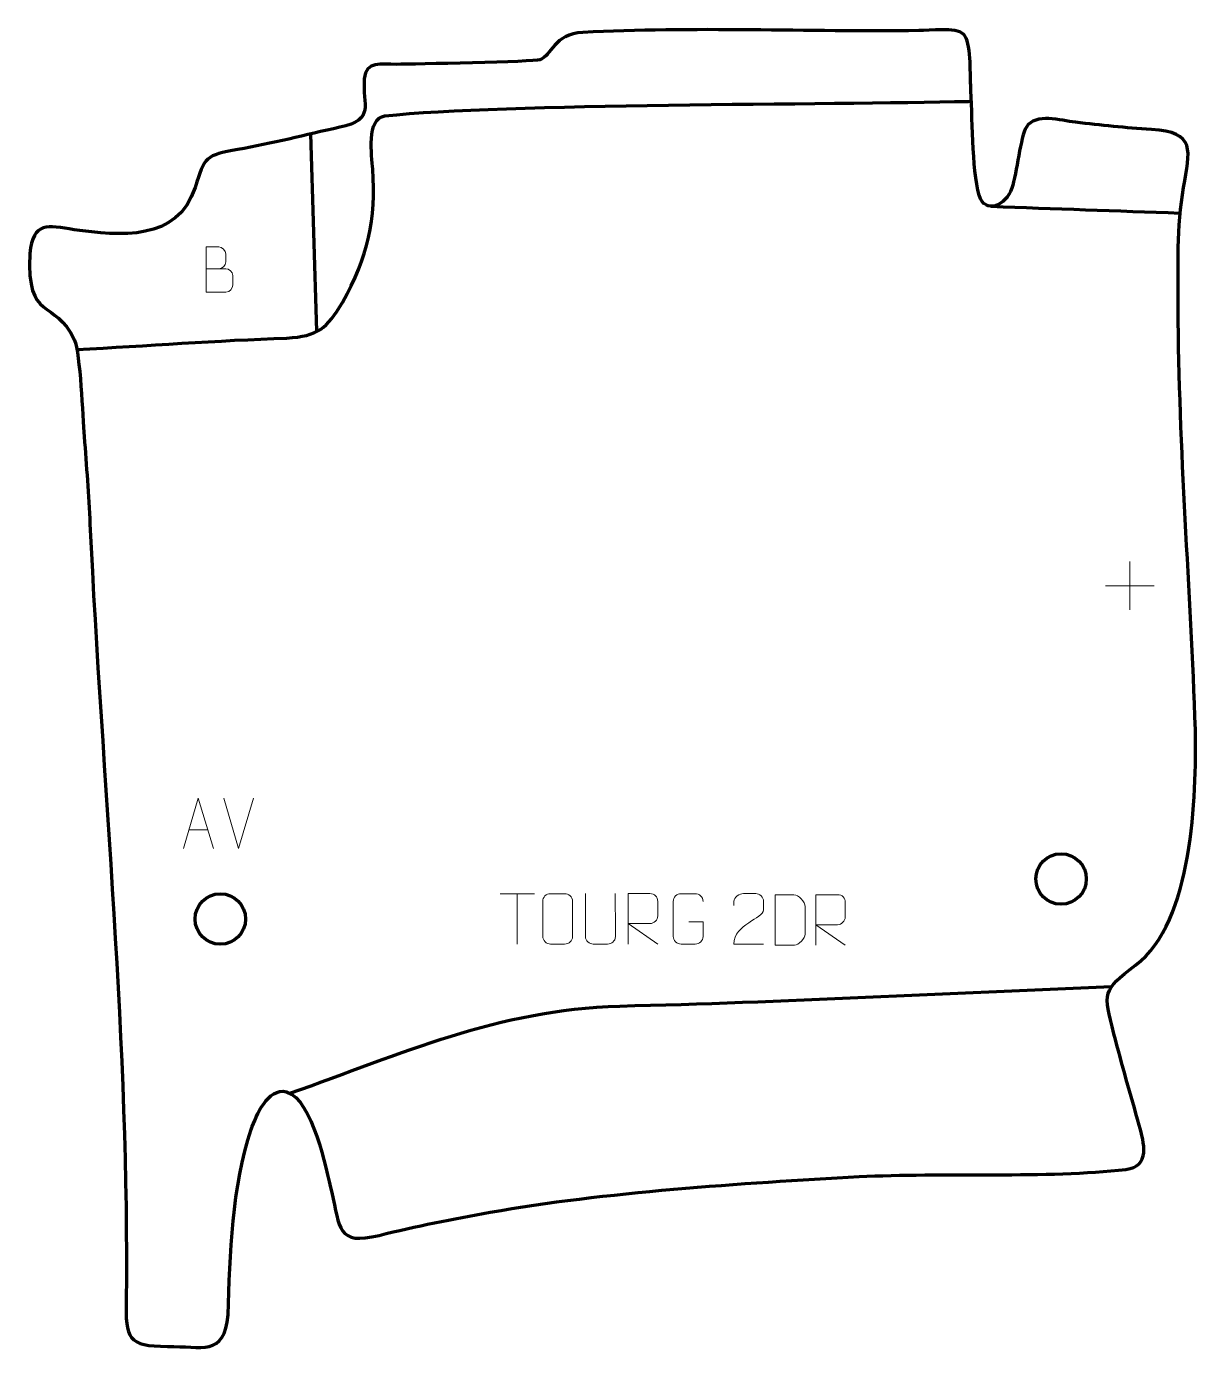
# Model space of a CAD drawing. Header units: millimetres. Extents: x -454 to 126, y 91 to 750.
import ezdxf

# ---------------------------------------------------------------- set-up
doc = ezdxf.new("R2010")
doc.units = ezdxf.units.MM
doc.header["$MEASUREMENT"] = 0
doc.layers.add('layer 1', color=7, linetype='Continuous')
doc.layers.add('layer 2', color=7, linetype='Continuous')

msp = doc.modelspace()

# ---------------------------------------------------------------- linework, layer by layer
at = {"layer": 'layer 1', "color": 142, "lineweight": 200}
for centre in [(58.5087, 327.9781), (-357.8135, 308.1338)]:
    msp.add_ellipse(centre, major_axis=(0, 12.5), ratio=1, dxfattribs=at)
at = {"layer": 'layer 1', "color": 142, "lineweight": 158}
for points, knots in [([(-428.8199, 590.1495), (-394.3707, 592.142), (-359.2257, 594.6817), (-324.8183, 595.8994), (-324.8183, 595.8994), (-309.7341, 596.8358), (-304.8212, 600.5187), (-297.3569, 613.5503), (-297.3569, 613.5503), (-284.515, 635.9703), (-280.5947, 654.8553), (-282.3599, 679.5493), (-282.3599, 679.5493), (-282.8198, 685.9832), (-285.5326, 704.9406), (-276.2765, 705.9348), (-276.2765, 705.9348), (-217.5789, 712.239), (-56.9642, 711.4465), (12.5953, 713.1341), (12.5953, 713.1341), (12.5953, 713.1341), (14.0956, 713.1705), (14.0956, 713.1705)], [0, 0, 0, 0, 0.14285714, 0.14285714, 0.14285714, 0.14285714, 0.28571429, 0.28571429, 0.28571429, 0.28571429, 0.42857143, 0.42857143, 0.42857143, 0.42857143, 0.57142857, 0.57142857, 0.57142857, 0.57142857, 0.71428571, 0.71428571, 0.71428571, 0.71428571, 1, 1, 1, 1]), ([(-323.3351, 221.8562), (-266.8972, 241.686), (-221.4772, 263.0968), (-160.062, 265.0266), (-160.062, 265.0266), (-79.1175, 266.9922), (2.5384, 271.4502), (83.512, 274.6795)], [0, 0, 0, 0, 0.33333333, 0.33333333, 0.33333333, 0.33333333, 1, 1, 1, 1])]:
    msp.add_open_spline(points, degree=3, knots=knots, dxfattribs=at)
for points in [[(-309.9621, 599.2391), (-309.9621, 599.2391), (-313.0076, 697.0061), (-313.0076, 697.0061)], [(23.9501, 661.1361), (55.067, 660.0256), (86.184, 658.9147), (117.3009, 657.8045)]]:
    msp.add_open_spline(points, degree=3, dxfattribs=at)
at = {"layer": 'layer 1', "color": 250, "lineweight": 9}
for points, knots in [([(-364.9148, 630.2566), (-361.6558, 630.257), (-358.3964, 630.257), (-355.1367, 630.2566), (-355.1367, 630.2566), (-353.3674, 630.2411), (-351.6445, 628.6861), (-351.6445, 626.8503), (-351.6445, 626.8503), (-351.6448, 625.8395), (-351.6448, 623.1082), (-351.6445, 622.0971), (-351.6445, 622.0971), (-351.6286, 620.433), (-353.0099, 618.6292), (-355.0893, 618.6444), (-355.0893, 618.6444), (-358.3493, 618.6447), (-361.609, 618.6447), (-364.8683, 618.6444), (-364.8683, 618.6444), (-364.8683, 626.0948), (-364.8683, 633.5449), (-364.8683, 640.9947), (-364.8683, 640.9947), (-362.7422, 640.9947), (-360.6158, 640.9947), (-358.4893, 640.9947), (-358.4893, 640.9947), (-356.9838, 641.0105), (-355.1058, 639.2993), (-355.0899, 637.5416), (-355.0899, 637.5416), (-355.0903, 635.691), (-355.0903, 635.5603), (-355.0899, 633.7094), (-355.0899, 633.7094), (-355.0745, 631.8588), (-356.7354, 630.2411), (-358.5358, 630.2566)], [0, 0, 0, 0, 0.09090909, 0.09090909, 0.09090909, 0.09090909, 0.18181818, 0.18181818, 0.18181818, 0.18181818, 0.27272727, 0.27272727, 0.27272727, 0.27272727, 0.36363636, 0.36363636, 0.36363636, 0.36363636, 0.45454545, 0.45454545, 0.45454545, 0.45454545, 0.54545455, 0.54545455, 0.54545455, 0.54545455, 0.63636364, 0.63636364, 0.63636364, 0.63636364, 0.72727273, 0.72727273, 0.72727273, 0.72727273, 0.81818182, 0.81818182, 0.81818182, 0.81818182, 1, 1, 1, 1]), ([(-376.1143, 343.0185), (-376.1143, 343.0185), (-368.7433, 367.972), (-368.7433, 367.972), (-368.7433, 367.972), (-368.7433, 367.972), (-361.1734, 343.0185), (-361.1734, 343.0185)], [0, 0, 0, 0, 0.33333333, 0.33333333, 0.33333333, 0.33333333, 1, 1, 1, 1]), ([(-194.2813, 320.6906), (-191.9556, 320.6906), (-189.6295, 320.6906), (-187.3034, 320.6906), (-187.3034, 320.6906), (-185.3568, 320.7262), (-183.3654, 319.2346), (-183.3387, 316.797), (-183.3387, 316.797), (-183.3391, 311.0501), (-183.3391, 305.3028), (-183.3387, 299.5551), (-183.3387, 299.5551), (-183.4785, 297.2317), (-185.1557, 295.7521), (-187.3034, 295.7413), (-187.3034, 295.7413), (-189.6353, 295.7417), (-191.9672, 295.7417), (-194.2987, 295.7413), (-194.2987, 295.7413), (-196.2237, 295.6359), (-198.1958, 297.5204), (-198.1846, 299.5377), (-198.1846, 299.5377), (-198.1843, 305.3078), (-198.1843, 311.0775), (-198.1846, 316.8468), (-198.1846, 316.8468), (-198.1804, 318.9849), (-196.4337, 320.7041), (-194.2813, 320.6906)], [0, 0, 0, 0, 0.11111111, 0.11111111, 0.11111111, 0.11111111, 0.22222222, 0.22222222, 0.22222222, 0.22222222, 0.33333333, 0.33333333, 0.33333333, 0.33333333, 0.44444444, 0.44444444, 0.44444444, 0.44444444, 0.55555556, 0.55555556, 0.55555556, 0.55555556, 0.66666667, 0.66666667, 0.66666667, 0.66666667, 0.77777778, 0.77777778, 0.77777778, 0.77777778, 1, 1, 1, 1]), ([(-162.2559, 320.6948), (-162.2563, 315.1553), (-162.1605, 304.9535), (-162.1601, 299.4131), (-162.1601, 299.4131), (-162.2999, 297.1736), (-163.9771, 295.7474), (-166.1248, 295.7369), (-166.1248, 295.7369), (-168.4567, 295.7373), (-170.7886, 295.7373), (-173.1201, 295.7369), (-173.1201, 295.7369), (-175.0451, 295.6354), (-177.0172, 297.4519), (-177.006, 299.3964), (-177.006, 299.3964), (-177.0057, 304.9583), (-176.9103, 315.1337), (-176.9107, 320.6948)], [0, 0, 0, 0, 0.16666667, 0.16666667, 0.16666667, 0.16666667, 0.33333333, 0.33333333, 0.33333333, 0.33333333, 0.5, 0.5, 0.5, 0.5, 0.66666667, 0.66666667, 0.66666667, 0.66666667, 1, 1, 1, 1]), ([(-155.8533, 295.7411), (-155.8533, 295.7411), (-155.8533, 320.6946), (-155.8533, 320.6946), (-155.8533, 320.6946), (-152.2585, 320.6946), (-148.663, 320.6946), (-145.0678, 320.6946), (-145.0678, 320.6946), (-142.7425, 320.6569), (-141.1852, 319.1669), (-141.1893, 316.8005), (-141.1893, 316.8005), (-141.1897, 314.765), (-141.1897, 311.7056), (-141.1893, 309.6696), (-141.1893, 309.6696), (-141.1958, 307.7941), (-143.0081, 305.8523), (-145.0176, 305.8332), (-145.0176, 305.8332), (-145.0176, 305.8332), (-155.8533, 305.8332), (-155.8533, 305.8332), (-155.8533, 305.8332), (-155.8533, 305.8332), (-141.1986, 295.7411), (-141.1986, 295.7411)], [0, 0, 0, 0, 0.125, 0.125, 0.125, 0.125, 0.25, 0.25, 0.25, 0.25, 0.375, 0.375, 0.375, 0.375, 0.5, 0.5, 0.5, 0.5, 0.625, 0.625, 0.625, 0.625, 0.75, 0.75, 0.75, 0.75, 1, 1, 1, 1]), ([(-125.8839, 306.7235), (-125.8839, 306.7235), (-118.7158, 306.7235), (-118.7158, 306.7235), (-118.7158, 306.7235), (-118.7158, 306.7235), (-118.7158, 299.5554), (-118.7158, 299.5554), (-118.7158, 299.5554), (-118.8555, 297.232), (-120.5327, 295.7524), (-122.6805, 295.7416), (-122.6805, 295.7416), (-125.0123, 295.742), (-127.3443, 295.742), (-129.6758, 295.7416), (-129.6758, 295.7416), (-131.6007, 295.6362), (-133.5729, 297.5207), (-133.5617, 299.538), (-133.5617, 299.538), (-133.5613, 305.3081), (-133.5613, 311.0778), (-133.5617, 316.8471), (-133.5617, 316.8471), (-133.5575, 318.9852), (-131.8107, 320.7044), (-129.6584, 320.691), (-129.6584, 320.691), (-127.3327, 320.691), (-125.0066, 320.691), (-122.6805, 320.691), (-122.6805, 320.691), (-120.7338, 320.7264), (-118.7424, 319.2349), (-118.7158, 316.7972)], [0, 0, 0, 0, 0.1, 0.1, 0.1, 0.1, 0.2, 0.2, 0.2, 0.2, 0.3, 0.3, 0.3, 0.3, 0.4, 0.4, 0.4, 0.4, 0.5, 0.5, 0.5, 0.5, 0.6, 0.6, 0.6, 0.6, 0.7, 0.7, 0.7, 0.7, 0.8, 0.8, 0.8, 0.8, 1, 1, 1, 1]), ([(-88.7674, 295.7274), (-93.6818, 295.7277), (-98.5962, 295.7277), (-103.5103, 295.7274), (-103.5103, 295.7274), (-103.5103, 305.6597), (-88.8593, 308.3009), (-88.7674, 312.6112), (-88.7674, 312.6112), (-88.7677, 314.0353), (-88.7677, 315.459), (-88.7674, 316.8823), (-88.7674, 316.8823), (-88.7843, 318.9594), (-90.9071, 320.6842), (-92.5781, 320.7015), (-92.5781, 320.7015), (-94.6513, 320.7011), (-96.7242, 320.7011), (-98.7966, 320.7015), (-98.7966, 320.7015), (-100.6187, 320.718), (-103.4434, 318.9259), (-103.5103, 316.8323), (-103.5103, 316.8323), (-103.5103, 316.8323), (-103.5103, 314.7775), (-103.5103, 314.7775)], [0, 0, 0, 0, 0.125, 0.125, 0.125, 0.125, 0.25, 0.25, 0.25, 0.25, 0.375, 0.375, 0.375, 0.375, 0.5, 0.5, 0.5, 0.5, 0.625, 0.625, 0.625, 0.625, 0.75, 0.75, 0.75, 0.75, 1, 1, 1, 1]), ([(-83.0577, 295.2368), (-80.7259, 295.2372), (-75.7757, 295.2132), (-73.4442, 295.2129), (-73.4442, 295.2129), (-71.5192, 295.1075), (-68.2006, 298.6491), (-68.2118, 300.6664), (-68.2118, 300.6664), (-68.2122, 306.4365), (-68.2122, 308.6062), (-68.2118, 314.3755), (-68.2118, 314.3755), (-68.2161, 316.5136), (-71.5906, 320.1737), (-73.743, 320.1602), (-73.743, 320.1602), (-76.0687, 320.1602), (-80.793, 320.1602), (-83.1191, 320.1602), (-83.1191, 320.1602), (-83.1187, 314.4133), (-83.0574, 300.9841), (-83.0577, 295.2368)], [0, 0, 0, 0, 0.14285714, 0.14285714, 0.14285714, 0.14285714, 0.28571429, 0.28571429, 0.28571429, 0.28571429, 0.42857143, 0.42857143, 0.42857143, 0.42857143, 0.57142857, 0.57142857, 0.57142857, 0.57142857, 0.71428571, 0.71428571, 0.71428571, 0.71428571, 1, 1, 1, 1]), ([(-62.9974, 295.2087), (-62.9974, 295.2087), (-62.9974, 320.1622), (-62.9974, 320.1622), (-62.9974, 320.1622), (-59.4026, 320.1622), (-55.8071, 320.1622), (-52.2119, 320.1622), (-52.2119, 320.1622), (-49.8866, 320.1245), (-48.3293, 318.6345), (-48.3334, 316.2681), (-48.3334, 316.2681), (-48.3338, 314.2326), (-48.3338, 311.1732), (-48.3334, 309.1372), (-48.3334, 309.1372), (-48.3399, 307.2617), (-50.1522, 305.3199), (-52.1617, 305.3008), (-52.1617, 305.3008), (-52.1617, 305.3008), (-62.9974, 305.3008), (-62.9974, 305.3008), (-62.9974, 305.3008), (-62.9974, 305.3008), (-48.3427, 295.2087), (-48.3427, 295.2087)], [0, 0, 0, 0, 0.125, 0.125, 0.125, 0.125, 0.25, 0.25, 0.25, 0.25, 0.375, 0.375, 0.375, 0.375, 0.5, 0.5, 0.5, 0.5, 0.625, 0.625, 0.625, 0.625, 0.75, 0.75, 0.75, 0.75, 1, 1, 1, 1])]:
    msp.add_open_spline(points, degree=3, knots=knots, dxfattribs=at)
for points in [[(92.5706, 485.1752), (92.5706, 485.1752), (92.5706, 461.1973), (92.5706, 461.1973)], [(80.5817, 473.1862), (80.5817, 473.1862), (104.5596, 473.1862), (104.5596, 473.1862)], [(-348.7548, 343.0112), (-348.7548, 343.0112), (-356.0766, 367.9648), (-356.0766, 367.9648)], [(-341.4329, 367.9648), (-341.4329, 367.9648), (-348.7547, 343.0112), (-348.7547, 343.0112)], [(-373.3917, 352.2679), (-373.3917, 352.2679), (-363.896, 352.2679), (-363.896, 352.2679)], [(-219.2553, 320.6674), (-219.2553, 320.6674), (-202.2681, 320.6674), (-202.2681, 320.6674)], [(-210.7615, 295.7374), (-210.7615, 295.7374), (-210.7615, 320.6909), (-210.7615, 320.6909)]]:
    msp.add_open_spline(points, degree=3, dxfattribs=at)
at = {"layer": 'layer 2', "color": 242, "lineweight": 158}
msp.add_open_spline([(125.0356, 401.8066), (125.5056, 368.7105), (124.0336, 306.9321), (95.3558, 285.2187), (95.3558, 285.2187), (78.6413, 272.5633), (79.521, 271.7826), (84.6683, 251.314), (84.6683, 251.314), (88.5959, 236.0456), (92.9619, 221.2427), (97.1768, 206.098), (97.1768, 206.098), (99.7089, 196.9996), (102.833, 185.7572), (90.5082, 184.0764), (90.5082, 184.0764), (52.1136, 179.6586), (-0.5695, 182.6564), (-41.4788, 180.5338), (-41.4788, 180.5338), (-98.9124, 177.3646), (-167.9281, 172.9239), (-224.1276, 162.8947), (-224.1276, 162.8947), (-242.7611, 159.541), (-260.7609, 156.0093), (-279.1534, 151.4587), (-279.1534, 151.4587), (-300.1531, 146.2631), (-298.4698, 155.2835), (-302.6697, 172.6738), (-302.6697, 172.6738), (-305.6636, 184.9335), (-311.8678, 218.1816), (-325.0184, 222.5952), (-325.0184, 222.5952), (-334.3931, 224.6852), (-339.9575, 210.7948), (-342.5478, 203.9376), (-342.5478, 203.9376), (-351.9798, 175.9953), (-352.9829, 141.5569), (-353.9743, 112.1499), (-353.9743, 112.1499), (-355.7977, 91.0071), (-366.9638, 96.5931), (-384.0109, 96.4754), (-384.0109, 96.4754), (-403.7174, 96.3395), (-404.7234, 100.5854), (-404.4544, 119.3827), (-404.4544, 119.3827), (-402.7096, 241.2972), (-416.5112, 379.6662), (-422.3622, 503.6575), (-422.3622, 503.6575), (-423.0489, 518.2083), (-424.1199, 532.5569), (-425.2167, 547.0818), (-425.2167, 547.0818), (-425.9697, 557.1868), (-427.0978, 587.6138), (-430.0975, 595.2495), (-430.0975, 595.2495), (-439.9217, 615.7183), (-453.721, 603.4919), (-452.1577, 637.6872), (-452.1577, 637.6872), (-450.3982, 653.844), (-443.6079, 651.5297), (-430.1399, 649.5761), (-430.1399, 649.5761), (-407.5225, 646.3822), (-378.9289, 643.6108), (-370.3244, 670.5248), (-370.3244, 670.5248), (-365.4847, 685.663), (-365.2559, 686.4662), (-349.1569, 689.2479), (-349.1569, 689.2479), (-332.3502, 692.1517), (-315.4241, 696.5981), (-298.696, 700.2787), (-298.696, 700.2787), (-280.8798, 704.1988), (-287.5087, 711.0071), (-286.5643, 724.2976), (-286.5643, 724.2976), (-285.9263, 733.2758), (-277.958, 731.4189), (-270.5407, 731.4474), (-270.5407, 731.4474), (-262.4576, 731.5226), (-201.861, 732.811), (-199.6324, 733.6293), (-199.6324, 733.6293), (-193.6612, 735.822), (-192.7918, 746.5228), (-178.2485, 747.2961), (-178.2485, 747.2961), (-124.5597, 750.1507), (-66.3264, 747.4682), (-12.0061, 748.1592), (-12.0061, 748.1592), (-6.6839, 748.2269), (6.516, 749.8929), (10.1842, 746.4068), (10.1842, 746.4068), (14.1367, 742.6506), (13.4041, 727.0358), (13.7479, 721.1791), (13.7479, 721.1791), (14.5938, 706.5129), (14.3518, 679.8183), (17.918, 666.5866), (17.918, 666.5866), (21.049, 656.8714), (31.0153, 661.4639), (34.1123, 670.0563), (34.1123, 670.0563), (36.5777, 677.6103), (38.4046, 695.7756), (41.3133, 700.3786), (41.3133, 700.3786), (45.8108, 707.4962), (58.3712, 703.6838), (65.5931, 702.7763), (65.5931, 702.7763), (78.4061, 701.2105), (90.3474, 700.0489), (103.2334, 699.2211), (103.2334, 699.2211), (125.3694, 697.7992), (122.4034, 688.9655), (119.1258, 670.4717), (119.1258, 670.4717), (115.835, 651.2591), (116.451, 630.2435), (116.5216, 610.6764), (116.5216, 610.6764), (116.7729, 541.0478), (122.6954, 471.403), (125.0356, 401.8066)], degree=3, knots=[0, 0, 0, 0, 0.02702703, 0.02702703, 0.02702703, 0.02702703, 0.05405405, 0.05405405, 0.05405405, 0.05405405, 0.08108108, 0.08108108, 0.08108108, 0.08108108, 0.10810811, 0.10810811, 0.10810811, 0.10810811, 0.13513514, 0.13513514, 0.13513514, 0.13513514, 0.16216216, 0.16216216, 0.16216216, 0.16216216, 0.18918919, 0.18918919, 0.18918919, 0.18918919, 0.21621622, 0.21621622, 0.21621622, 0.21621622, 0.24324324, 0.24324324, 0.24324324, 0.24324324, 0.27027027, 0.27027027, 0.27027027, 0.27027027, 0.2972973, 0.2972973, 0.2972973, 0.2972973, 0.32432432, 0.32432432, 0.32432432, 0.32432432, 0.35135135, 0.35135135, 0.35135135, 0.35135135, 0.37837838, 0.37837838, 0.37837838, 0.37837838, 0.40540541, 0.40540541, 0.40540541, 0.40540541, 0.43243243, 0.43243243, 0.43243243, 0.43243243, 0.45945946, 0.45945946, 0.45945946, 0.45945946, 0.48648649, 0.48648649, 0.48648649, 0.48648649, 0.51351351, 0.51351351, 0.51351351, 0.51351351, 0.54054054, 0.54054054, 0.54054054, 0.54054054, 0.56756757, 0.56756757, 0.56756757, 0.56756757, 0.59459459, 0.59459459, 0.59459459, 0.59459459, 0.62162162, 0.62162162, 0.62162162, 0.62162162, 0.64864865, 0.64864865, 0.64864865, 0.64864865, 0.67567568, 0.67567568, 0.67567568, 0.67567568, 0.7027027, 0.7027027, 0.7027027, 0.7027027, 0.72972973, 0.72972973, 0.72972973, 0.72972973, 0.75675676, 0.75675676, 0.75675676, 0.75675676, 0.78378378, 0.78378378, 0.78378378, 0.78378378, 0.81081081, 0.81081081, 0.81081081, 0.81081081, 0.83783784, 0.83783784, 0.83783784, 0.83783784, 0.86486486, 0.86486486, 0.86486486, 0.86486486, 0.89189189, 0.89189189, 0.89189189, 0.89189189, 0.91891892, 0.91891892, 0.91891892, 0.91891892, 0.94594595, 0.94594595, 0.94594595, 0.94594595, 1, 1, 1, 1], dxfattribs=at)

doc.saveas('drawing.dxf')
